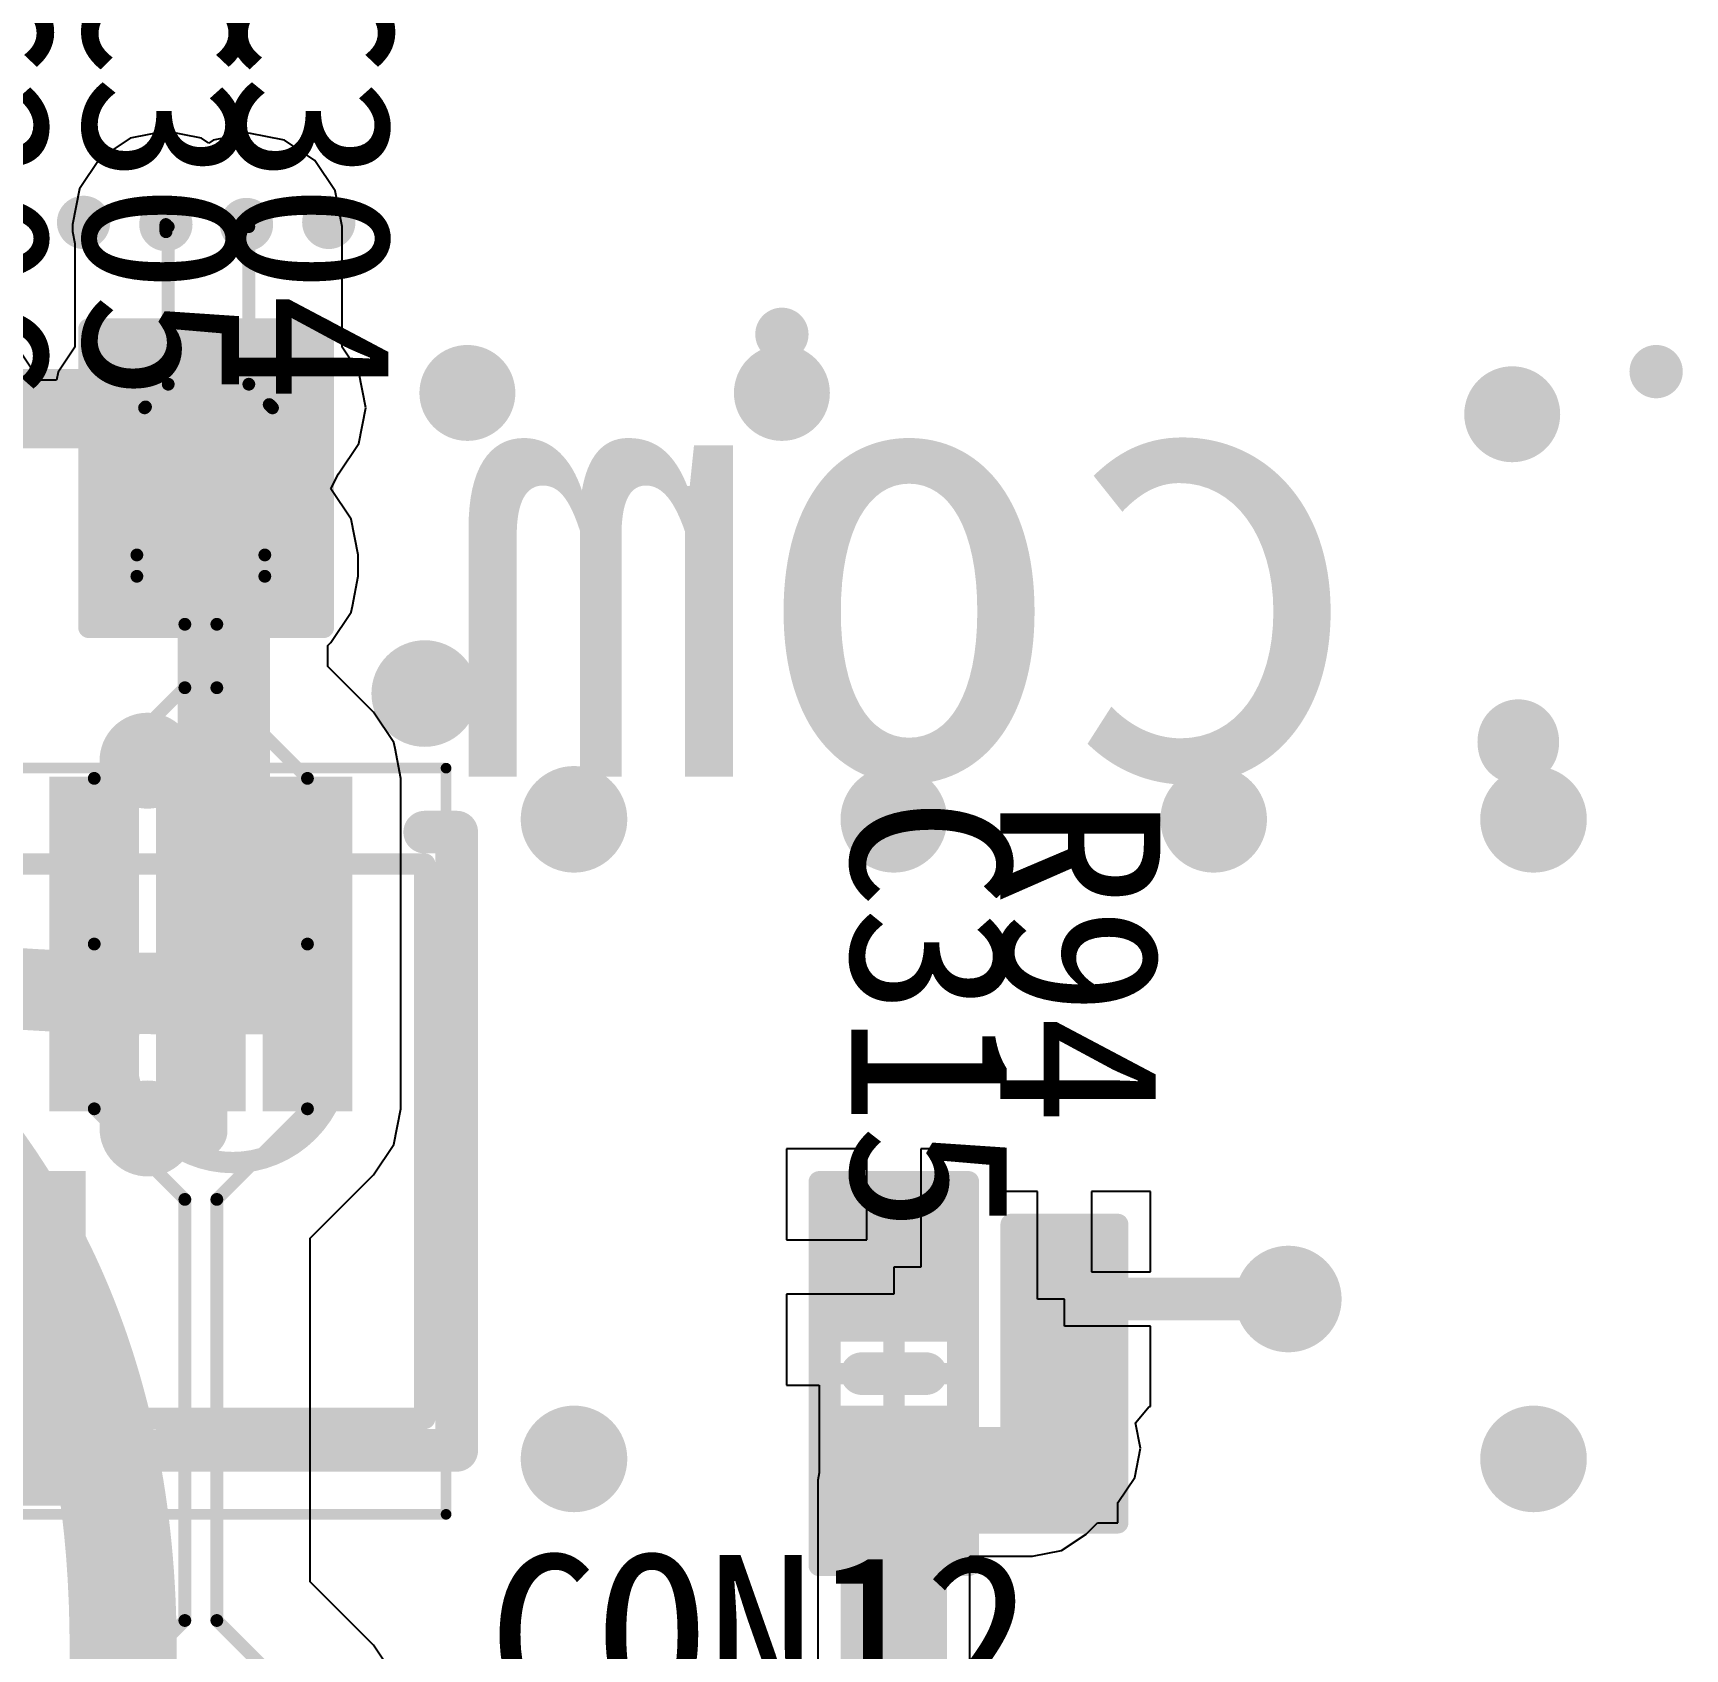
# Model space of a CAD drawing. Header units: millimetres. Extents: x 15 to 120, y 22 to 104.
# Drawn here: x 45.46 to 53.21, y 41.11 to 48.69 of the extents above; entities that cross this region are included whole.
import ezdxf

# ---------------------------------------------------------------- set-up
doc = ezdxf.new("R2010")
doc.units = ezdxf.units.MM
for name, color, linetype in [('BottomLayer', 5, 'Continuous'), ('BottomOverlay', 54, 'Continuous'), ('Mechanical13', 56, 'Continuous'), ('Mechanical15', 56, 'Continuous'), ('MultiLayer', 9, 'Continuous'), ('TopLayer', 1, 'Continuous'), ('TopOverlay', 2, 'Continuous'), ('TopPaste', 8, 'Continuous'), ('TopSolder', 216, 'Continuous')]:
    doc.layers.add(name, color=color, linetype=linetype)

msp = doc.modelspace()

# ---------------------------------------------------------------- linework, layer by layer
at = {"layer": 'BottomLayer', "const_width": 0.2499995}
for points in [[(47.87498679999999, 44.9999862, 1), (48.12498376, 44.9999862, 1)], [(49.37498634, 44.9999862, 1), (49.6249833, 44.9999862, 1)], [(50.87498588, 44.9999862, 1), (51.12498283999999, 44.9999862, 1)], [(52.37498541999999, 44.9999862, 1), (52.62498238, 44.9999862, 1)], [(51.22500296, 42.75000086, 1), (51.47499991999999, 42.75000086, 1)], [(47.87498679999999, 41.99998712, 1), (48.12498376, 41.99998712, 1)], [(52.37498541999999, 41.99998712, 1), (52.62498238, 41.99998712, 1)]]:
    msp.add_lwpolyline(points, format="xyb", close=True, dxfattribs=at)
at = {"layer": 'Mechanical13', "const_width": 0.0999998}
for points in [[(45.80999981999999, 46.91500142), (46.1400017, 46.91500142)], [(45.80999981999999, 46.28500268), (45.80999981999999, 46.91500142)], [(46.1400017, 46.28500268), (46.1400017, 46.91500142)], [(46.40999862, 46.91500142), (46.7400005, 46.91500142)], [(46.40999862, 46.28500268), (46.40999862, 46.91500142)], [(46.7400005, 46.28500268), (46.7400005, 46.91500142)], [(45.80999981999999, 46.28500268), (46.1400017, 46.28500268)], [(46.40999862, 46.28500268), (46.7400005, 46.28500268)], [(40.70000496, 44.79000186), (47.30000446, 44.79000186)], [(47.30000446, 42.19000198), (47.30000446, 44.79000186)], [(49.2000032, 41.85000012), (49.2000032, 42.95000046)], [(49.2000032, 42.95000046), (49.800002, 42.95000046)], [(49.800002, 41.85000012), (49.800002, 42.95000046)], [(50.13499752, 42.08500346), (50.13499752, 42.7150022)], [(50.13499752, 42.7150022), (50.4649994, 42.7150022)], [(50.4649994, 42.08500346), (50.4649994, 42.7150022)], [(40.70000496, 42.19000198), (47.30000446, 42.19000198)], [(50.13499752, 42.08500346), (50.4649994, 42.08500346)], [(49.2000032, 41.85000012), (49.800002, 41.85000012)]]:
    msp.add_lwpolyline(points, dxfattribs=at)
at = {"layer": 'Mechanical13'}
for points, const_width in [([(45.78500114, 46.91500142, 1), (45.8349985, 46.91500142, 1)], 0.0499999), ([(45.78500114, 46.91500142, 1), (45.8349985, 46.91500142, 1)], 0.0499999), ([(46.11500302, 46.91500142, 1), (46.16500038, 46.91500142, 1)], 0.0499999), ([(46.11500302, 46.91500142, 1), (46.16500038, 46.91500142, 1)], 0.0499999), ([(46.38499994, 46.91500142, 1), (46.4349973, 46.91500142, 1)], 0.0499999), ([(46.38499994, 46.91500142, 1), (46.4349973, 46.91500142, 1)], 0.0499999), ([(46.71500182, 46.91500142, 1), (46.76499918, 46.91500142, 1)], 0.0499999), ([(46.71500182, 46.91500142, 1), (46.76499918, 46.91500142, 1)], 0.0499999), ([(45.78500114, 46.28500268, 1), (45.8349985, 46.28500268, 1)], 0.0499999), ([(45.78500114, 46.28500268, 1), (45.8349985, 46.28500268, 1)], 0.0499999), ([(46.11500302, 46.28500268, 1), (46.16500038, 46.28500268, 1)], 0.0499999), ([(46.11500302, 46.28500268, 1), (46.16500038, 46.28500268, 1)], 0.0499999), ([(46.38499994, 46.28500268, 1), (46.4349973, 46.28500268, 1)], 0.0499999), ([(46.38499994, 46.28500268, 1), (46.4349973, 46.28500268, 1)], 0.0499999), ([(46.71500182, 46.28500268, 1), (46.76499918, 46.28500268, 1)], 0.0499999), ([(46.71500182, 46.28500268, 1), (46.76499918, 46.28500268, 1)], 0.0499999), ([(47.27500578, 44.79000186, 1), (47.32500314, 44.79000186, 1)], 0.0499999), ([(47.27500578, 44.79000186, 1), (47.32500314, 44.79000186, 1)], 0.0499999), ([(46.90000272, 43.89000112, 1), (45.90000472, 43.89000112, 1)], 0.0999998), ([(45.87500604, 43.89000112, 1), (45.92500339999999, 43.89000112, 1)], 0.0499999), ([(46.87500404, 43.89000112, 1), (46.9250014, 43.89000112, 1)], 0.0499999), ([(49.17500451999999, 42.95000046, 1), (49.22500188, 42.95000046, 1)], 0.0499999), ([(49.17500451999999, 42.95000046, 1), (49.22500188, 42.95000046, 1)], 0.0499999), ([(49.77500332, 42.95000046, 1), (49.82500068, 42.95000046, 1)], 0.0499999), ([(49.77500332, 42.95000046, 1), (49.82500068, 42.95000046, 1)], 0.0499999), ([(50.10999884, 42.7150022, 1), (50.15999619999999, 42.7150022, 1)], 0.0499999), ([(50.10999884, 42.7150022, 1), (50.15999619999999, 42.7150022, 1)], 0.0499999), ([(50.44000072, 42.7150022, 1), (50.48999808, 42.7150022, 1)], 0.0499999), ([(50.44000072, 42.7150022, 1), (50.48999808, 42.7150022, 1)], 0.0499999), ([(47.27500578, 42.19000198, 1), (47.32500314, 42.19000198, 1)], 0.0499999), ([(47.27500578, 42.19000198, 1), (47.32500314, 42.19000198, 1)], 0.0499999), ([(50.10999884, 42.08500346, 1), (50.15999619999999, 42.08500346, 1)], 0.0499999), ([(50.10999884, 42.08500346, 1), (50.15999619999999, 42.08500346, 1)], 0.0499999), ([(50.44000072, 42.08500346, 1), (50.48999808, 42.08500346, 1)], 0.0499999), ([(50.44000072, 42.08500346, 1), (50.48999808, 42.08500346, 1)], 0.0499999), ([(49.17500451999999, 41.85000012, 1), (49.22500188, 41.85000012, 1)], 0.0499999), ([(49.17500451999999, 41.85000012, 1), (49.22500188, 41.85000012, 1)], 0.0499999), ([(49.77500332, 41.85000012, 1), (49.82500068, 41.85000012, 1)], 0.0499999), ([(49.77500332, 41.85000012, 1), (49.82500068, 41.85000012, 1)], 0.0499999)]:
    msp.add_lwpolyline(points, format="xyb", close=True, dxfattribs=dict(at, const_width=const_width))
at = {"layer": 'Mechanical15'}
for points, const_width in [([(45.72500126, 47.30000192), (46.22500025999999, 47.30000192)], 0.0999998), ([(45.72500126, 45.90000217999999), (45.72500126, 47.30000192)], 0.0999998), ([(46.22500025999999, 45.90000217999999), (46.22500025999999, 47.30000192)], 0.0999998), ([(46.32500006, 47.30000192), (46.82499906, 47.30000192)], 0.0999998), ([(46.32500006, 45.90000217999999), (46.32500006, 47.30000192)], 0.0999998), ([(46.82499906, 45.90000217999999), (46.82499906, 47.30000192)], 0.0999998), ([(45.97500076, 46.43500238), (45.97500076, 46.76500172)], 0.0999998), ([(46.57499955999999, 46.43500238), (46.57499955999999, 46.76500172)], 0.0999998), ([(45.80999981999999, 46.60000077999999), (46.1400017, 46.60000077999999)], 0.0999998), ([(46.40999862, 46.60000077999999), (46.7400005, 46.60000077999999)], 0.0999998), ([(45.72500126, 45.90000217999999), (46.22500025999999, 45.90000217999999)], 0.0999998), ([(46.32500006, 45.90000217999999), (46.82499906, 45.90000217999999)], 0.0999998), ([(40.60000515999999, 45.24000096), (47.40000426, 45.24000096)], 0.0499999), ([(47.40000426, 41.74000033999999), (47.40000426, 45.24000096)], 0.0499999), ([(49.15000329999999, 41.50000082), (49.15000329999999, 43.29999976)], 0.0999998), ([(49.15000329999999, 43.29999976), (49.8500019, 43.29999976)], 0.0999998), ([(49.8500019, 41.50000082), (49.8500019, 43.29999976)], 0.0999998), ([(50.04999896, 41.70000296), (50.04999896, 43.1000027)], 0.0999998), ([(50.04999896, 43.1000027), (50.54999796, 43.1000027)], 0.0999998), ([(50.54999796, 41.70000296), (50.54999796, 43.1000027)], 0.0999998), ([(49.50000259999999, 42.09999962), (49.50000259999999, 42.70000096)], 0.0999998), ([(50.29999846, 42.23500316), (50.29999846, 42.5650025)], 0.0999998), ([(49.2000032, 42.40000156), (49.800002, 42.40000156)], 0.0999998), ([(50.13499752, 42.40000156), (50.4649994, 42.40000156)], 0.0999998), ([(40.60000515999999, 41.74000033999999), (47.40000426, 41.74000033999999)], 0.0499999), ([(50.04999896, 41.70000296), (50.54999796, 41.70000296)], 0.0999998), ([(49.15000329999999, 41.50000082), (49.8500019, 41.50000082)], 0.0999998)]:
    msp.add_lwpolyline(points, dxfattribs=dict(at, const_width=const_width))
for points, const_width in [([(45.70000258, 47.30000192, 1), (45.74999994, 47.30000192, 1)], 0.0499999), ([(45.70000258, 47.30000192, 1), (45.74999994, 47.30000192, 1)], 0.0499999), ([(46.20000158, 47.30000192, 1), (46.24999894, 47.30000192, 1)], 0.0499999), ([(46.20000158, 47.30000192, 1), (46.24999894, 47.30000192, 1)], 0.0499999), ([(46.30000138, 47.30000192, 1), (46.34999874, 47.30000192, 1)], 0.0499999), ([(46.30000138, 47.30000192, 1), (46.34999874, 47.30000192, 1)], 0.0499999), ([(46.80000038, 47.30000192, 1), (46.84999774, 47.30000192, 1)], 0.0499999), ([(46.80000038, 47.30000192, 1), (46.84999774, 47.30000192, 1)], 0.0499999), ([(45.95000208, 46.76500172, 1), (45.99999944, 46.76500172, 1)], 0.0499999), ([(46.55000088, 46.76500172, 1), (46.59999824, 46.76500172, 1)], 0.0499999), ([(45.78500114, 46.60000077999999, 1), (45.8349985, 46.60000077999999, 1)], 0.0499999), ([(46.11500302, 46.60000077999999, 1), (46.16500038, 46.60000077999999, 1)], 0.0499999), ([(46.38499994, 46.60000077999999, 1), (46.4349973, 46.60000077999999, 1)], 0.0499999), ([(46.71500182, 46.60000077999999, 1), (46.76499918, 46.60000077999999, 1)], 0.0499999), ([(45.95000208, 46.43500238, 1), (45.99999944, 46.43500238, 1)], 0.0499999), ([(46.55000088, 46.43500238, 1), (46.59999824, 46.43500238, 1)], 0.0499999), ([(45.70000258, 45.90000217999999, 1), (45.74999994, 45.90000217999999, 1)], 0.0499999), ([(45.70000258, 45.90000217999999, 1), (45.74999994, 45.90000217999999, 1)], 0.0499999), ([(46.20000158, 45.90000217999999, 1), (46.24999894, 45.90000217999999, 1)], 0.0499999), ([(46.20000158, 45.90000217999999, 1), (46.24999894, 45.90000217999999, 1)], 0.0499999), ([(46.30000138, 45.90000217999999, 1), (46.34999874, 45.90000217999999, 1)], 0.0499999), ([(46.30000138, 45.90000217999999, 1), (46.34999874, 45.90000217999999, 1)], 0.0499999), ([(46.80000038, 45.90000217999999, 1), (46.84999774, 45.90000217999999, 1)], 0.0499999), ([(46.80000038, 45.90000217999999, 1), (46.84999774, 45.90000217999999, 1)], 0.0499999), ([(47.38750492, 45.24000096, 1), (47.4125036, 45.24000096, 1)], 0.02499868), ([(47.38750492, 45.24000096, 1), (47.4125036, 45.24000096, 1)], 0.02499868), ([(49.12500462, 43.29999976, 1), (49.17500198, 43.29999976, 1)], 0.0499999), ([(49.12500462, 43.29999976, 1), (49.17500198, 43.29999976, 1)], 0.0499999), ([(49.82500322, 43.29999976, 1), (49.87500058, 43.29999976, 1)], 0.0499999), ([(49.82500322, 43.29999976, 1), (49.87500058, 43.29999976, 1)], 0.0499999), ([(50.02500028, 43.1000027, 1), (50.07499764, 43.1000027, 1)], 0.0499999), ([(50.02500028, 43.1000027, 1), (50.07499764, 43.1000027, 1)], 0.0499999), ([(50.52499928, 43.1000027, 1), (50.57499663999999, 43.1000027, 1)], 0.0499999), ([(50.52499928, 43.1000027, 1), (50.57499663999999, 43.1000027, 1)], 0.0499999), ([(49.47500392, 42.70000096, 1), (49.52500128, 42.70000096, 1)], 0.0499999), ([(50.27499977999999, 42.5650025, 1), (50.32499714, 42.5650025, 1)], 0.0499999), ([(49.17500451999999, 42.40000156, 1), (49.22500188, 42.40000156, 1)], 0.0499999), ([(49.77500332, 42.40000156, 1), (49.82500068, 42.40000156, 1)], 0.0499999), ([(50.10999884, 42.40000156, 1), (50.15999619999999, 42.40000156, 1)], 0.0499999), ([(50.44000072, 42.40000156, 1), (50.48999808, 42.40000156, 1)], 0.0499999), ([(50.27499977999999, 42.23500316, 1), (50.32499714, 42.23500316, 1)], 0.0499999), ([(49.47500392, 42.09999962, 1), (49.52500128, 42.09999962, 1)], 0.0499999), ([(47.38750492, 41.74000033999999, 1), (47.4125036, 41.74000033999999, 1)], 0.02499868), ([(47.38750492, 41.74000033999999, 1), (47.4125036, 41.74000033999999, 1)], 0.02499868), ([(50.02500028, 41.70000296, 1), (50.07499764, 41.70000296, 1)], 0.0499999), ([(50.02500028, 41.70000296, 1), (50.07499764, 41.70000296, 1)], 0.0499999), ([(50.52499928, 41.70000296, 1), (50.57499663999999, 41.70000296, 1)], 0.0499999), ([(50.52499928, 41.70000296, 1), (50.57499663999999, 41.70000296, 1)], 0.0499999), ([(49.12500462, 41.50000082, 1), (49.17500198, 41.50000082, 1)], 0.0499999), ([(49.12500462, 41.50000082, 1), (49.17500198, 41.50000082, 1)], 0.0499999), ([(49.82500322, 41.50000082, 1), (49.87500058, 41.50000082, 1)], 0.0499999), ([(49.82500322, 41.50000082, 1), (49.87500058, 41.50000082, 1)], 0.0499999)]:
    msp.add_lwpolyline(points, format="xyb", close=True, dxfattribs=dict(at, const_width=const_width))
at = {"layer": 'MultiLayer'}
for points, const_width in [([(45.6375008, 47.80000092, 1), (45.76249928, 47.80000092, 1)], 0.12499848), ([(46.02349951999999, 47.79000094, 1), (46.148498, 47.79000094, 1)], 0.12499848), ([(46.40150232, 47.79000094, 1), (46.5265008, 47.79000094, 1)], 0.12499848), ([(46.78750104, 47.80000092, 1), (46.91249952, 47.80000092, 1)], 0.12499848), ([(48.91250059999999, 47.2750007, 1), (49.03749908, 47.2750007, 1)], 0.12499848), ([(45.88750284, 46.99999998, 1), (46.11250112, 46.99999998, 1)], 0.22499828), ([(47.38750238, 46.99999998, 1), (47.61250065999999, 46.99999998, 1)], 0.22499828), ([(48.8625007, 46.99999998, 1), (49.08749898, 46.99999998, 1)], 0.22499828), ([(53.01250255999999, 47.09999978, 1), (53.13750104, 47.09999978, 1)], 0.12499848), ([(52.28750273999999, 46.90000018, 1), (52.51250101999999, 46.90000018, 1)], 0.22499828), ([(45.88750284, 45.27499962, 1), (46.11250112, 45.27499962, 1)], 0.22499828), ([(46.18750478, 45.29000086, 1), (46.31250326, 45.29000086, 1)], 0.12499848), ([(47.87498679999999, 44.9999862, 1), (48.12498376, 44.9999862, 1)], 0.2499995), ([(49.37498634, 44.9999862, 1), (49.6249833, 44.9999862, 1)], 0.2499995), ([(50.87498588, 44.9999862, 1), (51.12498283999999, 44.9999862, 1)], 0.2499995), ([(52.37498541999999, 44.9999862, 1), (52.62498238, 44.9999862, 1)], 0.2499995), ([(45.88750284, 43.5500018, 1), (46.11250112, 43.5500018, 1)], 0.22499828), ([(46.18750478, 43.54000182, 1), (46.31250326, 43.54000182, 1)], 0.12499848), ([(49.31250233999999, 43.02500157999999, 1), (49.43750082, 43.02500157999999, 1)], 0.12499848), ([(49.56250184, 43.02500157999999, 1), (49.68750032, 43.02500157999999, 1)], 0.12499848), ([(50.23750176, 42.87500188, 1), (50.36250024, 42.87500188, 1)], 0.12499848), ([(51.22500296, 42.75000086, 1), (51.47499991999999, 42.75000086, 1)], 0.2499995), ([(50.23750176, 42.62499984, 1), (50.36250024, 42.62499984, 1)], 0.12499848), ([(47.87498679999999, 41.99998712, 1), (48.12498376, 41.99998712, 1)], 0.2499995), ([(52.37498541999999, 41.99998712, 1), (52.62498238, 41.99998712, 1)], 0.2499995), ([(45.43750374, 41.98999984, 1), (45.56250222, 41.98999984, 1)], 0.12499848)]:
    msp.add_lwpolyline(points, format="xyb", close=True, dxfattribs=dict(at, const_width=const_width))
at = {"layer": 'TopLayer'}
for p, q in [((45.9182216, 48.1950522), (45.77598668, 48.10001302)), ((46.08599876, 48.22842525999999), (45.9182216, 48.1950522)), ((46.25377592, 48.1950522), (46.08599876, 48.22842525999999)), ((46.2879821, 48.17219728), (46.25377592, 48.1950522)), ((46.47499976, 48.21842528), (46.3072226, 48.18505222)), ((46.64277692, 48.18505222), (46.47499976, 48.21842528)), ((46.3072226, 48.18505222), (46.2879821, 48.17219728)), ((46.78501184, 48.09001304), (46.64277692, 48.18505222)), ((45.77598668, 48.10001302), (45.68094749999999, 47.9577781)), ((46.88005102, 47.94777812), (46.78501184, 48.09001304)), ((45.68094749999999, 47.9577781), (45.64757444, 47.79000094)), ((46.91342408, 47.78000096), (46.88005102, 47.94777812)), ((45.64757444, 47.79000094), (45.64757444, 47.75689712)), ((45.64757444, 47.75689712), (45.65857264, 47.7016064)), ((46.91342408, 47.21395688), (46.91342408, 47.78000096)), ((45.65857264, 47.7016064), (45.65857264, 47.2139518)), ((45.4660508, 47.09777982), (45.38842586, 47.2139518)), ((45.65857264, 47.2139518), (45.5809477, 47.09777982)), ((46.99104902, 47.09777982), (46.91342408, 47.21395688)), ((45.47349808, 47.06033514), (45.4660508, 47.09777982)), ((45.57350041999999, 47.06033514), (45.47349808, 47.06033514)), ((45.5809477, 47.09777982), (45.57350041999999, 47.06033514)), ((47.02442208, 46.93000266), (46.99104902, 47.09777982)), ((46.99104902, 46.76222296), (47.02442208, 46.93000266)), ((46.89601492, 46.61999058), (46.99104902, 46.76222296)), ((46.8600155, 46.55001358), (46.89601237999999, 46.61998804)), ((46.89601237999999, 46.61998804), (46.89601746, 46.61999058)), ((46.89601746, 46.61999058), (46.89601492, 46.61999058)), ((46.8600155, 46.55001103999999), (46.86001804, 46.55001358)), ((46.86001804, 46.55001358), (46.8600155, 46.55001358)), ((46.95505214, 46.40777866), (46.8600155, 46.55001103999999)), ((46.98842519999999, 46.2400015), (46.95505214, 46.40777866)), ((46.98842519999999, 46.13999916), (46.98842519999999, 46.2400015)), ((46.96058934, 46.00005531999999), (46.98842519999999, 46.13999916)), ((46.86001296, 45.82998454), (46.95505214, 45.97221946)), ((46.95505214, 45.97221946), (46.96058934, 46.00005531999999)), ((46.8461344, 45.81610598), (46.86001296, 45.82998454)), ((46.8461344, 45.71610364), (46.8461344, 45.81610598)), ((47.06001764, 45.5022204), (46.8461344, 45.71610364)), ((47.15505682, 45.35998548), (47.06001764, 45.5022204)), ((47.16059402, 45.33214962), (47.15505682, 45.35998548)), ((47.18842987999999, 45.19220577999999), (47.16059402, 45.33214962)), ((47.18842987999999, 44.41500134), (47.18842987999999, 45.19220577999999)), ((47.18842734, 44.41498864), (47.18842987999999, 44.41500134)), ((47.18842734, 43.64213014), (47.18842734, 44.41498864)), ((47.15505427999999, 43.47435298), (47.18842734, 43.64213014)), ((47.06001509999999, 43.33211806), (47.15505427999999, 43.47435298)), ((49.3730026, 43.45399996), (48.9960031, 43.45399996)), ((48.9960031, 43.45399996), (48.9960031, 43.02700056)), ((49.3730026, 43.02700056), (49.3730026, 43.45399996)), ((50.00400209999999, 43.45399996), (49.6270026, 43.45399996)), ((49.6270026, 43.45399996), (49.6270026, 42.90000056)), ((50.00400209999999, 43.2540029), (50.00400209999999, 43.45399996)), ((46.76342438, 43.03552733999999), (47.06001509999999, 43.33211806)), ((50.17299846, 43.2540029), (50.00400209999999, 43.2540029)), ((50.17299846, 42.7500034), (50.17299846, 43.2540029)), ((50.70399816, 43.2540029), (50.42699846, 43.2540029)), ((50.42699846, 43.2540029), (50.42699846, 42.8770034)), ((50.70399816, 42.8770034), (50.70399816, 43.2540029)), ((46.76342438, 41.42359253999999), (46.76342438, 43.03552733999999)), ((48.9960031, 43.02700056), (49.3730026, 43.02700056)), ((49.6270026, 42.90000056), (49.50000259999999, 42.90000056)), ((49.50000259999999, 42.90000056), (49.50000259999999, 42.77300056)), ((50.42699846, 42.8770034), (50.70399816, 42.8770034)), ((49.50000259999999, 42.77300056), (48.9960031, 42.77300056)), ((48.9960031, 42.77300056), (48.9960031, 42.34600116)), ((50.29999846, 42.7500034), (50.17299846, 42.7500034)), ((50.29999846, 42.62300339999999), (50.29999846, 42.7500034)), ((50.70399816, 42.62300339999999), (50.29999846, 42.62300339999999)), ((50.70399816, 42.2460039), (50.70399816, 42.62300339999999)), ((48.9960031, 42.34600116), (49.15000076, 42.34600116)), ((49.15000076, 42.34600116), (49.15000076, 42.29999668)), ((49.15000076, 42.29999668), (49.15000329999999, 42.29999668)), ((49.15000329999999, 42.29999668), (49.15000329999999, 41.93447544)), ((50.63324392, 42.16870154), (50.69668296, 42.2460039)), ((50.69668296, 42.2460039), (50.70399816, 42.2460039)), ((50.65685576, 42.05000226), (50.63324392, 42.16870154)), ((50.62969046, 41.91343916), (50.65685576, 42.05000226)), ((49.15000329999999, 41.93447544), (49.1431453, 41.90000002)), ((50.55233475999999, 41.79766596), (50.62969046, 41.91343916)), ((49.1431453, 41.90000002), (49.1431453, 38.19350248)), ((50.54999796, 41.79532915999999), (50.55233475999999, 41.79766596)), ((50.54999796, 41.70000296), (50.54999796, 41.79532915999999)), ((50.40233251999999, 41.64766372), (50.45467176, 41.70000296)), ((50.45467176, 41.70000296), (50.54999796, 41.70000296)), ((50.28655931999999, 41.57030802), (50.40233251999999, 41.64766372)), ((49.8568599, 38.19349994), (49.8568599, 41.54314272)), ((49.8568599, 41.54314272), (50.14999622, 41.54314272)), ((50.14999622, 41.54314272), (50.28655931999999, 41.57030802)), ((47.06001256, 41.1270069), (46.76342438, 41.42359253999999)), ((47.15505174, 40.98477198), (47.06001256, 41.1270069))]:
    msp.add_line(p, q, dxfattribs=at)
for points, const_width in [([(45.6375008, 47.80000092, 1), (45.76249928, 47.80000092, 1)], 0.12499848), ([(46.02349951999999, 47.79000094, 1), (46.148498, 47.79000094, 1)], 0.12499848), ([(46.40150232, 47.79000094, 1), (46.5265008, 47.79000094, 1)], 0.12499848), ([(46.78750104, 47.80000092, 1), (46.91249952, 47.80000092, 1)], 0.12499848), ([(46.07100006, 47.79000094, 1), (46.10099745999999, 47.79000094, 1)], 0.02999994), ([(46.08149788, 47.77950058, 1), (46.11149528, 47.77950058, 1)], 0.02999994), ([(46.08149788, 47.77950058, 1), (46.11149528, 47.77950058, 1)], 0.02999994), ([(46.08199826, 47.78000096, 1), (46.11199566, 47.78000096, 1)], 0.02999994), ([(46.08199826, 47.78000096, 1), (46.11199566, 47.78000096, 1)], 0.02999994), ([(46.46000106, 47.78000096, 1), (46.48999846, 47.78000096, 1)], 0.02999994), ([(46.07100006, 47.75689712, 1), (46.10099745999999, 47.75689712, 1)], 0.02999994), ([(46.07100006, 47.75689712, 1), (46.10099745999999, 47.75689712, 1)], 0.02999994), ([(46.07178492, 47.76978762, 1), (46.10178232, 47.76978762, 1)], 0.02999994), ([(46.07178492, 47.76978762, 1), (46.10178232, 47.76978762, 1)], 0.02999994), ([(46.07178492, 47.75611225999999, 1), (46.10178232, 47.75611225999999, 1)], 0.02999994), ([(46.07178492, 47.75611225999999, 1), (46.10178232, 47.75611225999999, 1)], 0.02999994), ([(48.91250059999999, 47.2750007, 1), (49.03749908, 47.2750007, 1)], 0.12499848), ([(53.01250255999999, 47.09999978, 1), (53.13750104, 47.09999978, 1)], 0.12499848), ([(46.08199826, 47.04100065999999, 1), (46.11199566, 47.04100065999999, 1)], 0.02999994), ([(46.08199826, 47.04100065999999, 1), (46.11199566, 47.04100065999999, 1)], 0.02999994), ([(46.46000106, 47.04100065999999, 1), (46.48999846, 47.04100065999999, 1)], 0.02999994), ([(46.46000106, 47.04100065999999, 1), (46.48999846, 47.04100065999999, 1)], 0.02999994), ([(45.97100026, 46.93000266, 1), (46.00099766, 46.93000266, 1)], 0.02999994), ([(45.97550114, 46.93450353999999, 1), (46.00549854, 46.93450353999999, 1)], 0.02999994), ([(45.97550114, 46.93450353999999, 1), (46.00549854, 46.93450353999999, 1)], 0.02999994), ([(46.55549998, 46.94550174, 1), (46.58549738, 46.94550174, 1)], 0.02999994), ([(46.55549998, 46.94550174, 1), (46.58549738, 46.94550174, 1)], 0.02999994), ([(46.57099906, 46.93000266, 1), (46.60099646, 46.93000266, 1)], 0.02999994), ([(45.93500338, 46.2400015, 1), (45.96500078, 46.2400015, 1)], 0.02999994), ([(46.53500218, 46.2400015, 1), (46.56499958, 46.2400015, 1)], 0.02999994), ([(45.93500338, 46.14000424, 1), (45.96500078, 46.14000424, 1)], 0.02999994), ([(45.93500338, 46.14000424, 1), (45.96500078, 46.14000424, 1)], 0.02999994), ([(46.53500218, 46.13999916, 1), (46.56499958, 46.13999916, 1)], 0.02999994), ([(46.53500218, 46.13999916, 1), (46.56499958, 46.13999916, 1)], 0.02999994), ([(46.16000674, 45.91500088, 1), (46.19000414, 45.91500088, 1)], 0.02999994), ([(46.16000674, 45.91500088, 1), (46.19000414, 45.91500088, 1)], 0.02999994), ([(46.31000644, 45.91500342, 1), (46.34000383999999, 45.91500342, 1)], 0.02999994), ([(46.31000644, 45.91500342, 1), (46.34000383999999, 45.91500342, 1)], 0.02999994), ([(46.16000674, 45.6172062, 1), (46.19000414, 45.6172062, 1)], 0.02999994), ([(46.16000674, 45.6172062, 1), (46.19000414, 45.6172062, 1)], 0.02999994), ([(46.31000644, 45.6172062, 1), (46.34000383999999, 45.6172062, 1)], 0.02999994), ([(46.31000644, 45.6172062, 1), (46.34000383999999, 45.6172062, 1)], 0.02999994), ([(46.18750478, 45.29000086, 1), (46.31250326, 45.29000086, 1)], 0.12499848), ([(46.18750478, 45.29000086, 1), (46.31250326, 45.29000086, 1)], 0.12499848), ([(47.87498679999999, 44.9999862, 1), (48.12498376, 44.9999862, 1)], 0.2499995), ([(49.37498634, 44.9999862, 1), (49.6249833, 44.9999862, 1)], 0.2499995), ([(50.87498588, 44.9999862, 1), (51.12498283999999, 44.9999862, 1)], 0.2499995), ([(52.37498541999999, 44.9999862, 1), (52.62498238, 44.9999862, 1)], 0.2499995), ([(45.73500632, 45.19220577999999, 1), (45.76500372, 45.19220577999999, 1)], 0.02999994), ([(45.73500632, 45.19220577999999, 1), (45.76500372, 45.19220577999999, 1)], 0.02999994), ([(46.73500686, 45.19220577999999, 1), (46.76500426, 45.19220577999999, 1)], 0.02999994), ([(46.73500686, 45.19220577999999, 1), (46.76500426, 45.19220577999999, 1)], 0.02999994), ([(46.18750478, 44.41500134, 1), (46.31250326, 44.41500134, 1)], 0.12499848), ([(46.18750478, 44.41500134, 1), (46.31250326, 44.41500134, 1)], 0.12499848), ([(45.73500632, 44.41500134, 1), (45.76500372, 44.41500134, 1)], 0.02999994), ([(45.73500632, 44.41500134, 1), (45.76500372, 44.41500134, 1)], 0.02999994), ([(46.73500431999999, 44.41500134, 1), (46.76500172, 44.41500134, 1)], 0.02999994), ([(46.73500686, 44.41500134, 1), (46.76500426, 44.41500134, 1)], 0.02999994), ([(45.73500632, 43.64213014, 1), (45.76500372, 43.64213014, 1)], 0.02999994), ([(45.73500632, 43.64213014, 1), (45.76500372, 43.64213014, 1)], 0.02999994), ([(46.18750478, 43.54000182, 1), (46.31250326, 43.54000182, 1)], 0.12499848), ([(46.18750478, 43.54000182, 1), (46.31250326, 43.54000182, 1)], 0.12499848), ([(46.73500431999999, 43.64213014, 1), (46.76500172, 43.64213014, 1)], 0.02999994), ([(46.73500431999999, 43.64213014, 1), (46.76500172, 43.64213014, 1)], 0.02999994), ([(46.16000166, 43.2171348, 1), (46.18999906, 43.2171348, 1)], 0.02999994), ([(46.16000166, 43.2171348, 1), (46.18999906, 43.2171348, 1)], 0.02999994), ([(46.31000135999999, 43.21712718, 1), (46.33999876, 43.21712718, 1)], 0.02999994), ([(46.31000135999999, 43.21712718, 1), (46.33999876, 43.21712718, 1)], 0.02999994), ([(49.31250233999999, 43.02500157999999, 1), (49.43750082, 43.02500157999999, 1)], 0.12499848), ([(49.56250184, 43.02500157999999, 1), (49.68750032, 43.02500157999999, 1)], 0.12499848), ([(50.23750176, 42.87500188, 1), (50.36250024, 42.87500188, 1)], 0.12499848), ([(51.22500296, 42.75000086, 1), (51.47499991999999, 42.75000086, 1)], 0.2499995), ([(50.24999855999999, 42.7500034, 1), (50.34999836, 42.7500034, 1)], 0.0999998), ([(51.299999, 42.7500034, 1), (51.3999988, 42.7500034, 1)], 0.0999998), ([(51.299999, 42.7500034, 1), (51.3999988, 42.7500034, 1)], 0.0999998), ([(51.30000154, 42.75000086, 1), (51.40000134, 42.75000086, 1)], 0.0999998), ([(50.23750176, 42.62499984, 1), (50.36250024, 42.62499984, 1)], 0.12499848), ([(50.17499998, 42.05000226, 1), (50.42499694, 42.05000226, 1)], 0.2499995), ([(47.87498679999999, 41.99998712, 1), (48.12498376, 41.99998712, 1)], 0.2499995), ([(52.37498541999999, 41.99998712, 1), (52.62498238, 41.99998712, 1)], 0.2499995), ([(49.37500412, 41.90000002, 1), (49.62500108, 41.90000002, 1)], 0.2499995), ([(49.37500412, 41.90000002, 1), (49.62500108, 41.90000002, 1)], 0.2499995), ([(50.02499774, 41.90000002, 1), (50.2749947, 41.90000002, 1)], 0.2499995), ([(50.02499774, 41.90000002, 1), (50.2749947, 41.90000002, 1)], 0.2499995), ([(45.43750374, 41.98999984, 1), (45.56250222, 41.98999984, 1)], 0.12499848), ([(46.16000166, 41.2419927, 1), (46.18999906, 41.2419927, 1)], 0.02999994), ([(46.16000166, 41.2419927, 1), (46.18999906, 41.2419927, 1)], 0.02999994), ([(46.31000135999999, 41.2419927, 1), (46.33999876, 41.2419927, 1)], 0.02999994), ([(46.31000135999999, 41.2419927, 1), (46.33999876, 41.2419927, 1)], 0.02999994)]:
    msp.add_lwpolyline(points, format="xyb", close=True, dxfattribs=dict(at, const_width=const_width))
for points, const_width in [([(46.08599876, 47.75689712), (46.08599876, 47.79000094)], 0.05999988), ([(46.08678362, 47.76978762), (46.09649658, 47.77950058)], 0.05999988), ([(46.09649658, 47.77950058), (46.09699696, 47.78000096)], 0.05999988), ([(46.09699696, 47.04100065999999), (46.09699696, 47.78000096)], 0.05999988), ([(46.47499976, 47.04100065999999), (46.47499976, 47.78000096)], 0.05999988), ([(46.08599876, 47.75689712), (46.08678362, 47.75611225999999)], 0.05999988), ([(46.08678362, 47.75611225999999), (46.08678362, 47.76978762)], 0.05999988), ([(45.99049984, 46.93450353999999), (46.09699696, 47.04100065999999)], 0.05999988), ([(46.47499976, 47.04100065999999), (46.57049868, 46.94550174)], 0.05999988), ([(45.98599896, 46.93000266), (45.99049984, 46.93450353999999)], 0.05999988), ([(46.57049868, 46.94550174), (46.58599776, 46.93000266)], 0.05999988), ([(45.95000208, 46.14000424), (45.95000208, 46.2400015)], 0.05999988), ([(46.55000088, 46.13999916), (46.55000088, 46.2400015)], 0.05999988), ([(45.95000208, 46.14000424), (46.17500544, 45.91500088)], 0.05999988), ([(46.32500513999999, 45.91500342), (46.55000088, 46.13999916)], 0.05999988), ([(46.17500544, 45.6172062), (46.17500544, 45.91500088)], 0.05999988), ([(46.32500513999999, 45.6172062), (46.32500513999999, 45.91500342)], 0.05999988), ([(45.75000502, 45.19220577999999), (46.17500544, 45.6172062)], 0.05999988), ([(46.32500513999999, 45.6172062), (46.75000556, 45.19220577999999)], 0.05999988), ([(46.25000402, 44.41500134), (46.25000402, 45.29000086)], 0.2499995), ([(45.75000502, 44.41500134), (45.75000502, 45.19220577999999)], 0.05999988), ([(46.75000556, 44.41500134), (46.75000556, 45.19220577999999)], 0.05999988), ([(46.25000402, 43.54000182), (46.25000402, 44.41500134)], 0.2499995), ([(45.75000502, 43.64213014), (45.75000502, 44.41500134)], 0.05999988), ([(46.75000301999999, 43.64213014), (46.75000301999999, 44.41500134)], 0.05999988), ([(45.75000502, 43.64213014), (46.17500036, 43.2171348)], 0.05999988), ([(46.32500006, 43.21712718), (46.75000301999999, 43.64213014)], 0.05999988), ([(46.17500036, 41.2419927), (46.17500036, 43.2171348)], 0.05999988), ([(46.32500006, 41.2419927), (46.32500006, 43.21712718)], 0.05999988), ([(50.29999846, 42.7500034), (51.3499989, 42.7500034)], 0.1999996), ([(51.3499989, 42.7500034), (51.35000144, 42.75000086)], 0.1999996), ([(50.14999622, 41.90000002), (50.29999846, 42.05000226)], 0.499999), ([(49.50000259999999, 41.90000002), (50.14999622, 41.90000002)], 0.499999), ([(49.50000259999999, 36.98499842), (49.50000259999999, 41.90000002)], 0.499999), ([(45.74999994, 40.81699228), (46.17500036, 41.2419927)], 0.05999988), ([(46.32500006, 41.2419927), (46.75000048, 40.81699228)], 0.05999988)]:
    msp.add_lwpolyline(points, dxfattribs=dict(at, const_width=const_width))
for points in [[(46.12500046, 47.20000212), (45.82500106, 47.20000212), (46.12500046, 46.70000312), (45.82500106, 46.70000312)], [(46.72499926, 47.20000212), (46.42499986, 47.20000212), (46.72499926, 46.70000312), (46.42499986, 46.70000312)], [(46.12500046, 46.50000098), (45.82500106, 46.50000098), (46.12500046, 46.00000198), (45.82500106, 46.00000198)], [(46.72499926, 46.50000098), (46.42499986, 46.50000098), (46.72499926, 46.00000198), (46.42499986, 46.00000198)], [(45.60000531999999, 43.69000152), (45.90000472, 43.69000152), (45.60000531999999, 45.14000116), (45.90000472, 45.14000116)], [(46.10000432, 43.69000152), (46.40000372, 43.69000152), (46.10000432, 45.14000116), (46.40000372, 45.14000116)], [(46.60000332, 43.69000152), (46.90000272, 43.69000152), (46.60000332, 45.14000116), (46.90000272, 45.14000116)], [(45.35000328, 41.84000268), (45.65000268, 41.84000268), (45.35000328, 43.29000232), (45.65000268, 43.29000232)], [(49.2500031, 42.60000116), (49.7500021, 42.60000116), (49.2500031, 43.19999996), (49.7500021, 43.19999996)], [(50.44999816, 43.0000029), (50.14999876, 43.0000029), (50.44999816, 42.5000039), (50.14999876, 42.5000039)], [(50.44999816, 42.30000176), (50.14999876, 42.30000176), (50.44999816, 41.80000276), (50.14999876, 41.80000276)], [(49.2500031, 41.60000062), (49.7500021, 41.60000062), (49.2500031, 42.19999942), (49.7500021, 42.19999942)]]:
    msp.add_solid(points, dxfattribs=at)
at = {"layer": 'TopOverlay'}
for points, const_width in [([(47.42500548, 45.59000026, 1), (47.17500344, 45.59000026, 1)], 0.2499995), ([(47.42500548, 45.59000026, 1), (47.17500344, 45.59000026, 1)], 0.2499995), ([(47.1125042, 45.59000026, 1), (47.23750268, 45.59000026, 1)], 0.12499848), ([(47.1125042, 45.59000026, 1), (47.23750268, 45.59000026, 1)], 0.12499848), ([(47.36250623999999, 45.59000026, 1), (47.48750472, 45.59000026, 1)], 0.12499848), ([(47.36250623999999, 45.59000026, 1), (47.48750472, 45.59000026, 1)], 0.12499848), ([(47.25000456, 44.94000156, 1), (47.35000436, 44.94000156, 1)], 0.0999998), ([(47.40000426, 44.94000156, 1), (47.50000405999999, 44.94000156, 1)], 0.0999998), ([(47.40000426, 44.94000156, 1), (47.50000405999999, 44.94000156, 1)], 0.0999998), ([(49.30000046, 42.40000156, 1), (49.40000026, 42.40000156, 1)], 0.0999998), ([(49.59999986, 42.40000156, 1), (49.69999966, 42.40000156, 1)], 0.0999998), ([(46.00000452, 42.04000228, 1), (46.10000432, 42.04000228, 1)], 0.0999998), ([(47.40000426, 42.04000228, 1), (47.50000405999999, 42.04000228, 1)], 0.0999998), ([(47.40000426, 42.04000228, 1), (47.50000405999999, 42.04000228, 1)], 0.0999998)]:
    msp.add_lwpolyline(points, format="xyb", close=True, dxfattribs=dict(at, const_width=const_width))
at = {"layer": 'TopOverlay', "const_width": 0.1999996}
for points in [[(47.30000446, 44.94000156), (47.45000416, 44.94000156)], [(47.45000416, 42.04000228), (47.45000416, 44.94000156)], [(49.35000036, 42.40000156), (49.64999976, 42.40000156)], [(46.05000442, 42.04000228), (47.45000416, 42.04000228)]]:
    msp.add_lwpolyline(points, dxfattribs=at)
at = {"layer": 'TopPaste'}
for points in [[(46.12500046, 47.20000212), (45.82500106, 47.20000212), (46.12500046, 46.70000312), (45.82500106, 46.70000312)], [(46.12500046, 47.20000212), (45.82500106, 47.20000212), (46.12500046, 46.70000312), (45.82500106, 46.70000312)], [(46.72499926, 47.20000212), (46.42499986, 47.20000212), (46.72499926, 46.70000312), (46.42499986, 46.70000312)], [(46.72499926, 47.20000212), (46.42499986, 47.20000212), (46.72499926, 46.70000312), (46.42499986, 46.70000312)], [(46.12500046, 46.50000098), (45.82500106, 46.50000098), (46.12500046, 46.00000198), (45.82500106, 46.00000198)], [(46.12500046, 46.50000098), (45.82500106, 46.50000098), (46.12500046, 46.00000198), (45.82500106, 46.00000198)], [(46.72499926, 46.50000098), (46.42499986, 46.50000098), (46.72499926, 46.00000198), (46.42499986, 46.00000198)], [(46.72499926, 46.50000098), (46.42499986, 46.50000098), (46.72499926, 46.00000198), (46.42499986, 46.00000198)], [(45.62500653999999, 43.71500274), (45.8750035, 43.71500274), (45.62500653999999, 45.11499994), (45.8750035, 45.11499994)], [(45.62500653999999, 43.71500274), (45.8750035, 43.71500274), (45.62500653999999, 45.11499994), (45.8750035, 45.11499994)], [(46.12500554, 43.71500274), (46.3750025, 43.71500274), (46.12500554, 45.11499994), (46.3750025, 45.11499994)], [(46.12500554, 43.71500274), (46.3750025, 43.71500274), (46.12500554, 45.11499994), (46.3750025, 45.11499994)], [(46.62500454, 43.71500274), (46.8750015, 43.71500274), (46.62500454, 45.11499994), (46.8750015, 45.11499994)], [(46.62500454, 43.71500274), (46.8750015, 43.71500274), (46.62500454, 45.11499994), (46.8750015, 45.11499994)], [(45.3750045, 41.8650039), (45.62500146, 41.8650039), (45.3750045, 43.2650011), (45.62500146, 43.2650011)], [(45.3750045, 41.8650039), (45.62500146, 41.8650039), (45.3750045, 43.2650011), (45.62500146, 43.2650011)], [(49.2500031, 42.60000116), (49.7500021, 42.60000116), (49.2500031, 43.19999996), (49.7500021, 43.19999996)], [(49.2500031, 42.60000116), (49.7500021, 42.60000116), (49.2500031, 43.19999996), (49.7500021, 43.19999996)], [(50.44999816, 43.0000029), (50.14999876, 43.0000029), (50.44999816, 42.5000039), (50.14999876, 42.5000039)], [(50.44999816, 43.0000029), (50.14999876, 43.0000029), (50.44999816, 42.5000039), (50.14999876, 42.5000039)], [(50.44999816, 42.30000176), (50.14999876, 42.30000176), (50.44999816, 41.80000276), (50.14999876, 41.80000276)], [(50.44999816, 42.30000176), (50.14999876, 42.30000176), (50.44999816, 41.80000276), (50.14999876, 41.80000276)], [(49.2500031, 41.60000062), (49.7500021, 41.60000062), (49.2500031, 42.19999942), (49.7500021, 42.19999942)], [(49.2500031, 41.60000062), (49.7500021, 41.60000062), (49.2500031, 42.19999942), (49.7500021, 42.19999942)]]:
    msp.add_solid(points, dxfattribs=at)
at = {"layer": 'TopSolder'}
for points in [[(46.17500036, 47.25000202), (45.77500116, 47.25000202), (46.17500036, 46.65000321999999), (45.77500116, 46.65000321999999)], [(46.17500036, 47.25000202), (45.77500116, 47.25000202), (46.17500036, 46.65000321999999), (45.77500116, 46.65000321999999)], [(46.77499916, 47.25000202), (46.37499996, 47.25000202), (46.77499916, 46.65000321999999), (46.37499996, 46.65000321999999)], [(46.77499916, 47.25000202), (46.37499996, 47.25000202), (46.77499916, 46.65000321999999), (46.37499996, 46.65000321999999)], [(46.17500036, 46.55000088), (45.77500116, 46.55000088), (46.17500036, 45.95000208), (45.77500116, 45.95000208)], [(46.17500036, 46.55000088), (45.77500116, 46.55000088), (46.17500036, 45.95000208), (45.77500116, 45.95000208)], [(46.77499916, 46.55000088), (46.37499996, 46.55000088), (46.77499916, 45.95000208), (46.37499996, 45.95000208)], [(46.77499916, 46.55000088), (46.37499996, 46.55000088), (46.77499916, 45.95000208), (46.37499996, 45.95000208)], [(45.54000543999999, 43.63000164), (45.9600046, 43.63000164), (45.54000543999999, 45.20000104), (45.9600046, 45.20000104)], [(45.54000543999999, 43.63000164), (45.9600046, 43.63000164), (45.54000543999999, 45.20000104), (45.9600046, 45.20000104)], [(46.04000444, 43.63000164), (46.4600036, 43.63000164), (46.04000444, 45.20000104), (46.4600036, 45.20000104)], [(46.04000444, 43.63000164), (46.4600036, 43.63000164), (46.04000444, 45.20000104), (46.4600036, 45.20000104)], [(46.54000344, 43.63000164), (46.9600026, 43.63000164), (46.54000344, 45.20000104), (46.9600026, 45.20000104)], [(46.54000344, 43.63000164), (46.9600026, 43.63000164), (46.54000344, 45.20000104), (46.9600026, 45.20000104)], [(45.2900034, 41.7800028), (45.71000256, 41.7800028), (45.2900034, 43.3500022), (45.71000256, 43.3500022)], [(45.2900034, 41.7800028), (45.71000256, 41.7800028), (45.2900034, 43.3500022), (45.71000256, 43.3500022)], [(49.2000032, 42.55000125999999), (49.800002, 42.55000125999999), (49.2000032, 43.24999986), (49.800002, 43.24999986)], [(49.2000032, 42.55000125999999), (49.800002, 42.55000125999999), (49.2000032, 43.24999986), (49.800002, 43.24999986)], [(50.49999806, 43.05000279999999), (50.09999886, 43.05000279999999), (50.49999806, 42.450004), (50.09999886, 42.450004)], [(50.49999806, 43.05000279999999), (50.09999886, 43.05000279999999), (50.49999806, 42.450004), (50.09999886, 42.450004)], [(50.49999806, 42.35000166), (50.09999886, 42.35000166), (50.49999806, 41.75000286), (50.09999886, 41.75000286)], [(50.49999806, 42.35000166), (50.09999886, 42.35000166), (50.49999806, 41.75000286), (50.09999886, 41.75000286)], [(49.2000032, 41.55000072), (49.800002, 41.55000072), (49.2000032, 42.24999932), (49.800002, 42.24999932)], [(49.2000032, 41.55000072), (49.800002, 41.55000072), (49.2000032, 42.24999932), (49.800002, 42.24999932)]]:
    msp.add_solid(points, dxfattribs=at)

# ---------------------------------------------------------------- texts
at = {"layer": 'BottomOverlay', "text_generation_flag": 2}
for s, height, p in [('대한민국', 3.99999962, (46.99999998, 43.19999996)), ('Design by ruppi.kim@hardkernel.com', 2.10000088, (96.00000104, 45.20000104)), ('(주)하드커널', 4.50000116, (46.99999998, 39.20000034))]:
    msp.add_text(s, height=height, dxfattribs=at).set_placement(p)
at = {"layer": 'TopOverlay'}
for s, p in [('C306', (44.80000184, 49.00000106)), ('C305', (45.70000004, 49.00000106)), ('C304', (46.40000118, 49.00000106)), ('C315', (49.30000046, 45.10000124)), ('R94', (50.0000016, 45.10000124))]:
    msp.add_text(s, height=0.75000104, rotation=270, dxfattribs=at).set_placement(p)
msp.add_text('CON12', height=0.75000104, dxfattribs=at).set_placement((47.60000132, 40.79999968))

doc.saveas('drawing.dxf')
